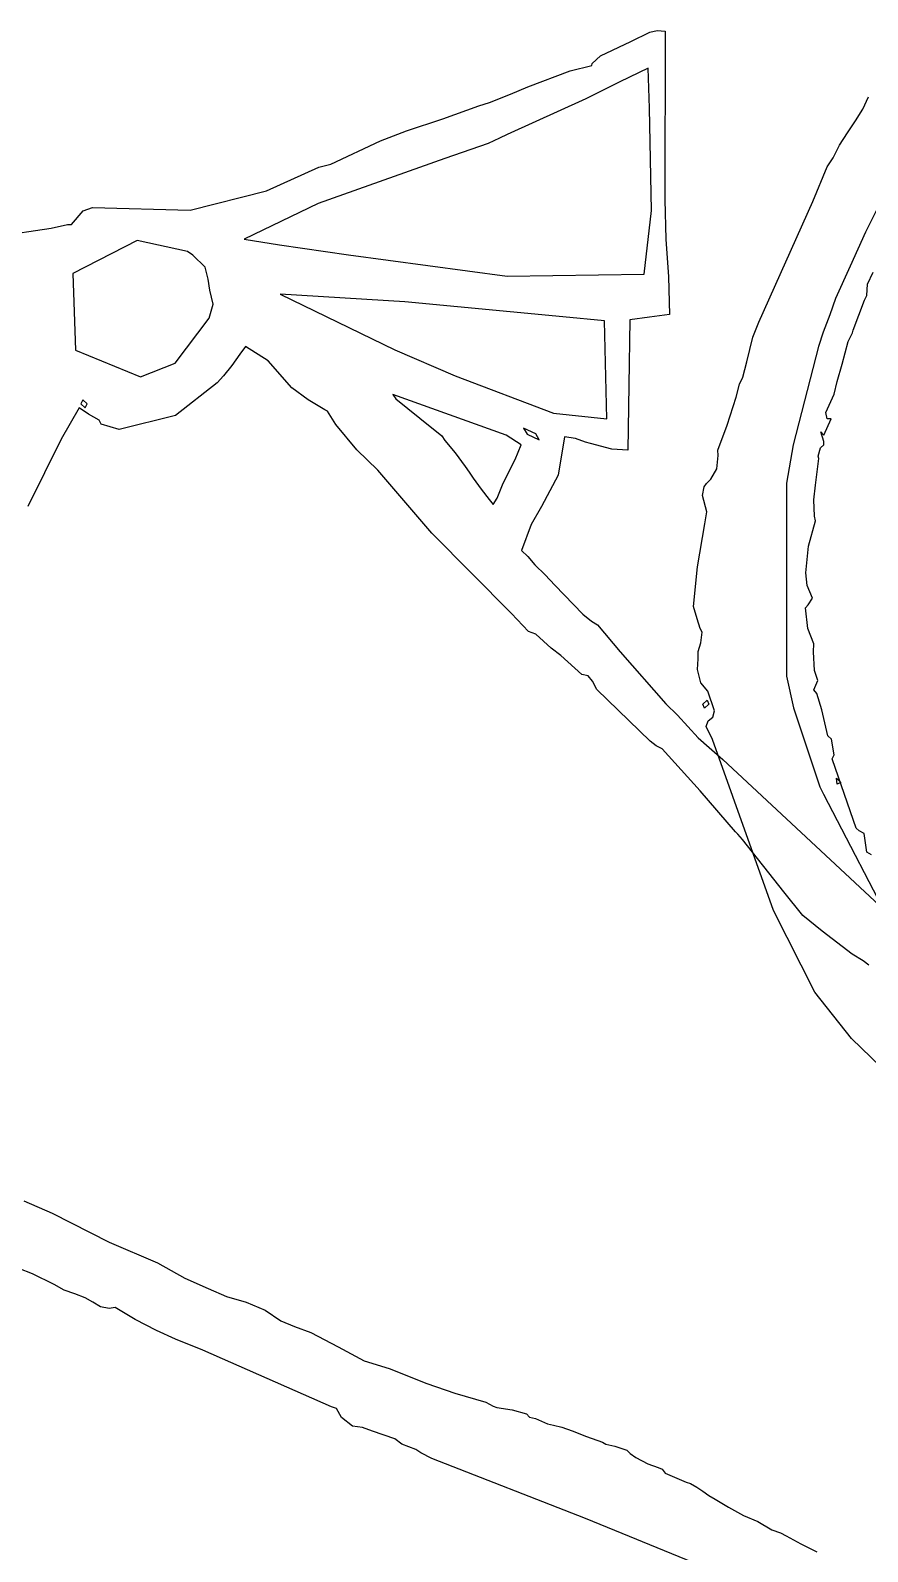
# Model space of a CAD drawing. Extents: x 0 to 208, y 1 to 205.
# Drawn here: x 178.357 to 180.509, y 200.61 to 204.523 of the extents above; entities that cross this region are included whole.
import ezdxf

# ---------------------------------------------------------------- set-up
doc = ezdxf.new("R2010")
doc.units = 0

msp = doc.modelspace()

# ---------------------------------------------------------------- linework, layer by layer
at = {"layer": 'test'}
for p, q in [((179.900196, 204.493904), (179.94932, 204.51809)), ((179.94932, 204.51809), (179.968285, 204.522804)), ((179.968285, 204.522804), (179.988266, 204.520546)), ((179.988266, 204.520546), (179.987984, 204.086768)), ((179.822215, 204.4575), (179.900196, 204.493904)), ((179.744085, 204.418554), (179.800033, 204.432467)), ((179.800033, 204.432467), (179.800597, 204.438112)), ((179.800597, 204.438112), (179.822215, 204.4575)), ((179.944663, 204.426061), (179.872275, 204.390716)), ((179.948501, 204.322497), (179.944663, 204.426061)), ((179.635342, 204.377654), (179.744085, 204.418554)), ((179.872275, 204.390716), (179.784375, 204.346497)), ((179.537098, 204.337578), (179.590802, 204.358632)), ((179.784375, 204.346497), (179.582716, 204.255128)), ((179.590802, 204.358632), (179.635342, 204.377654)), ((180.497207, 204.320688), (180.511516, 204.3518)), ((179.416685, 204.295711), (179.509243, 204.328463)), ((179.509243, 204.328463), (179.537098, 204.337578)), ((179.953665, 204.059627), (179.948501, 204.322497)), ((180.477903, 204.290533), (180.497207, 204.320688)), ((179.256394, 204.239041), (179.323614, 204.264836)), ((179.323614, 204.264836), (179.416685, 204.295711)), ((180.457217, 204.259508), (180.477903, 204.290533)), ((179.1289, 204.178981), (179.256394, 204.239041)), ((179.533744, 204.23176), (179.422422, 204.193804)), ((179.562791, 204.246012), (179.533744, 204.23176)), ((179.582716, 204.255128), (179.562791, 204.246012)), ((180.421007, 204.19506), (180.43653, 204.227264)), ((180.43653, 204.227264), (180.457217, 204.259508)), ((179.422422, 204.193804), (179.096673, 204.077856)), ((180.405485, 204.172115), (180.421007, 204.19506)), ((178.963143, 204.110423), (179.097718, 204.171248)), ((179.097718, 204.171248), (179.1289, 204.178981)), ((180.368142, 204.082896), (180.405485, 204.172115)), ((178.767092, 204.060304), (178.963143, 204.110423)), ((179.096673, 204.077856), (178.906393, 203.985614)), ((179.987984, 204.086768), (179.990524, 203.985868)), ((180.229684, 203.772359), (180.368142, 204.082896)), ((180.55468, 204.104674), (180.503584, 204.003802)), ((178.462283, 204.02329), (178.491806, 204.058385)), ((178.491806, 204.058385), (178.516219, 204.067472)), ((178.516219, 204.067472), (178.767092, 204.060304)), ((179.934333, 203.896147), (179.953665, 204.059627)), ((178.186865, 203.980689), (178.410275, 204.014174)), ((178.410275, 204.014174), (178.451643, 204.02329)), ((178.451643, 204.02329), (178.462283, 204.02329)), ((180.503584, 204.003802), (180.463991, 203.916522)), ((178.630582, 203.982888), (178.465778, 203.897293)), ((178.760576, 203.953966), (178.630582, 203.982888)), ((178.773869, 203.944878), (178.760576, 203.953966)), ((178.906393, 203.985614), (178.997294, 203.97108)), ((178.997294, 203.97108), (179.17423, 203.9452)), ((179.990524, 203.985868), (179.99758, 203.888871)), ((178.805478, 203.913857), (178.773869, 203.944878)), ((178.813493, 203.882832), (178.805478, 203.913857)), ((179.17423, 203.9452), (179.582712, 203.890537)), ((180.463991, 203.916522), (180.426676, 203.833667)), ((178.465778, 203.897293), (178.472664, 203.700313)), ((178.817557, 203.855146), (178.813493, 203.882832)), ((179.582712, 203.890537), (179.934315, 203.896153)), ((179.934315, 203.896153), (179.934333, 203.896147)), ((179.99758, 203.888871), (179.999555, 203.791939)), ((180.508836, 203.869981), (180.523766, 203.901251)), ((178.82656, 203.818782), (178.817557, 203.855146)), ((179.319038, 203.824988), (178.999063, 203.844856)), ((178.999063, 203.844856), (179.293186, 203.701414)), ((180.500962, 203.829417), (180.506861, 203.841186)), ((180.506861, 203.841186), (180.508836, 203.869981)), ((178.816287, 203.782945), (178.82656, 203.818782)), ((179.725497, 203.785911), (179.319038, 203.824988)), ((180.426676, 203.833667), (180.412113, 203.791681)), ((180.471871, 203.752292), (180.500962, 203.829417)), ((178.728713, 203.667155), (178.816287, 203.782945)), ((179.832741, 203.775892), (179.725497, 203.785911)), ((179.838893, 203.523611), (179.832741, 203.775892)), ((179.898026, 203.778477), (179.895176, 203.61075)), ((179.948792, 203.785222), (179.898026, 203.778477)), ((179.999555, 203.791939), (179.948792, 203.785222)), ((180.214246, 203.733466), (180.229684, 203.772359)), ((180.412113, 203.791681), (180.395349, 203.746469)), ((180.198724, 203.670847), (180.214246, 203.733466)), ((180.395349, 203.746469), (180.383213, 203.710274)), ((180.443536, 203.66434), (180.459623, 203.7228)), ((180.459623, 203.7228), (180.47046, 203.745293)), ((180.47046, 203.745293), (180.471871, 203.752292)), ((178.472664, 203.700313), (178.639466, 203.63175)), ((178.895074, 203.690276), (178.884745, 203.675854)), ((178.909411, 203.710173), (178.895074, 203.690276)), ((178.967476, 203.672586), (178.909411, 203.710173)), ((179.293186, 203.701414), (179.448304, 203.634762)), ((180.383213, 203.710274), (180.31802, 203.456912)), ((178.639466, 203.63175), (178.728685, 203.667144)), ((178.728685, 203.667144), (178.728713, 203.667155)), ((178.874388, 203.660699), (178.852826, 203.634001)), ((178.884745, 203.675854), (178.874388, 203.660699)), ((179.028848, 203.603476), (178.967476, 203.672586)), ((180.188056, 203.631288), (180.198724, 203.670847)), ((180.431344, 203.620099), (180.443536, 203.66434)), ((178.836993, 203.616729), (178.729619, 203.532085)), ((178.852826, 203.634001), (178.836993, 203.616729)), ((179.070845, 203.572491), (179.028848, 203.603476)), ((179.448304, 203.634762), (179.701669, 203.538284)), ((179.895176, 203.61075), (179.892325, 203.443028)), ((180.171292, 203.579749), (180.179871, 203.612577)), ((180.179871, 203.612577), (180.188056, 203.631288)), ((180.423188, 203.587325), (180.431344, 203.620099)), ((178.491113, 203.572583), (178.486541, 203.562253)), ((178.486541, 203.562253), (178.497491, 203.551896)), ((178.502063, 203.562253), (178.491113, 203.572583)), ((178.497491, 203.551896), (178.502063, 203.562253)), ((178.502063, 203.562253), (178.502063, 203.562253)), ((179.113562, 203.547401), (179.070845, 203.572491)), ((179.57979, 203.481715), (179.288528, 203.586374)), ((179.288528, 203.586374), (179.296205, 203.57534)), ((179.296205, 203.57534), (179.358251, 203.525344)), ((180.14767, 203.507497), (180.171292, 203.579749)), ((180.401936, 203.5397), (180.423188, 203.587325)), ((178.481927, 203.551764), (178.435292, 203.471619)), ((178.505803, 203.536242), (178.481927, 203.551764)), ((178.533009, 203.52072), (178.505803, 203.536242)), ((178.729619, 203.532085), (178.58485, 203.496025)), ((179.120251, 203.543337), (179.113562, 203.547401)), ((179.141474, 203.508957), (179.120251, 203.543337)), ((179.358251, 203.525344), (179.414676, 203.479822)), ((179.701669, 203.538284), (179.838908, 203.523609)), ((179.838908, 203.523609), (179.838893, 203.523611)), ((180.396433, 203.481949), (180.415511, 203.524177)), ((180.405577, 203.524177), (180.401936, 203.5397)), ((180.415511, 203.524177), (180.405577, 203.524177)), ((178.538315, 203.510362), (178.533009, 203.52072)), ((178.58485, 203.496025), (178.538315, 203.510362)), ((179.196042, 203.444009), (179.141474, 203.508957)), ((179.618229, 203.456541), (179.57979, 203.481715)), ((179.655728, 203.485023), (179.624701, 203.499868)), ((179.624701, 203.499868), (179.633816, 203.484346)), ((179.633816, 203.484346), (179.664841, 203.469501)), ((179.664841, 203.469501), (179.655725, 203.485023)), ((179.655725, 203.485023), (179.655728, 203.485023)), ((180.124246, 203.442862), (180.14767, 203.507497)), ((180.396828, 203.46558), (180.389067, 203.489964)), ((180.389067, 203.489964), (180.396433, 203.481949)), ((178.435292, 203.471619), (178.349488, 203.298405)), ((179.249526, 203.391459), (179.196042, 203.444009)), ((179.414676, 203.479822), (179.422437, 203.468081)), ((179.422437, 203.468081), (179.448288, 203.436309)), ((179.602537, 203.41891), (179.618229, 203.456541)), ((179.729971, 203.477177), (179.713828, 203.378876)), ((179.758256, 203.472887), (179.729971, 203.477177)), ((179.78374, 203.463799), (179.758256, 203.472887)), ((179.797061, 203.460356), (179.78374, 203.463799)), ((179.851349, 203.446161), (179.797061, 203.460356)), ((179.892325, 203.443028), (179.851349, 203.446161)), ((180.125092, 203.429795), (180.124246, 203.442862)), ((180.31802, 203.456912), (180.300635, 203.358671)), ((180.382209, 203.427451), (180.38822, 203.449013)), ((180.38822, 203.449013), (180.396546, 203.45669)), ((180.396546, 203.45669), (180.396828, 203.46558)), ((179.448288, 203.436309), (179.47414, 203.401211)), ((179.571854, 203.358376), (179.602537, 203.41891)), ((180.121198, 203.395079), (180.125092, 203.429795)), ((180.380629, 203.394234), (180.383902, 203.421609)), ((180.383902, 203.421609), (180.382209, 203.427451)), ((179.270015, 203.36764), (179.249526, 203.391459)), ((179.388941, 203.229902), (179.270015, 203.36764)), ((179.47414, 203.401211), (179.484469, 203.386451)), ((179.484469, 203.386451), (179.494799, 203.371014)), ((179.494799, 203.371014), (179.515485, 203.342673)), ((179.713828, 203.378876), (179.670326, 203.298273)), ((180.094725, 203.357403), (180.105675, 203.368494)), ((180.105675, 203.368494), (180.121198, 203.395079)), ((180.375154, 203.353314), (180.380629, 203.394234)), ((179.515485, 203.342673), (179.536172, 203.316737)), ((179.556868, 203.319596), (179.571854, 203.358376)), ((180.085045, 203.326471), (180.088883, 203.349162)), ((180.095769, 203.284434), (180.085045, 203.326471)), ((180.088883, 203.349162), (180.094725, 203.357403)), ((180.300635, 203.358671), (180.300918, 202.862288)), ((180.370666, 203.315511), (180.375154, 203.353314)), ((179.536172, 203.316737), (179.546502, 203.303698)), ((179.546502, 203.303698), (179.556859, 203.319587)), ((179.556859, 203.319587), (179.556868, 203.319596)), ((179.670326, 203.298273), (179.643995, 203.251738)), ((180.37236, 203.273093), (180.370666, 203.315511)), ((179.643995, 203.251738), (179.618906, 203.184902)), ((180.072119, 203.143219), (180.090266, 203.253932)), ((180.090266, 203.253932), (180.095769, 203.284434)), ((180.356922, 203.196495), (180.375182, 203.261127)), ((180.375182, 203.261127), (180.37236, 203.273093)), ((179.593682, 203.023284), (179.388941, 203.229902)), ((179.618906, 203.184902), (179.635698, 203.170057)), ((179.635698, 203.170057), (179.653929, 203.148326)), ((180.350233, 203.127986), (180.356922, 203.196495)), ((179.653929, 203.148326), (179.680317, 203.122475)), ((180.06179, 203.041207), (180.072119, 203.143219)), ((179.680317, 203.122475), (179.705322, 203.096341)), ((179.705322, 203.096341), (179.776577, 203.021651)), ((180.354071, 203.095025), (180.350233, 203.127986)), ((180.36711, 203.062188), (180.354071, 203.095025)), ((180.356555, 203.045848), (180.36711, 203.062188)), ((179.637359, 202.976748), (179.593682, 203.023284)), ((179.776577, 203.021651), (179.798901, 203.00356)), ((180.071216, 203.009798), (180.06179, 203.041207)), ((180.349415, 203.037607), (180.356555, 203.045848)), ((180.355483, 202.984143), (180.349415, 203.037607)), ((179.656296, 202.969975), (179.637359, 202.976748)), ((179.798901, 203.00356), (179.814734, 202.994134)), ((179.814734, 202.994134), (179.872657, 202.924329)), ((180.078441, 202.984963), (180.071216, 203.009798)), ((180.084114, 202.975565), (180.078441, 202.984963)), ((180.080134, 202.947738), (180.084114, 202.975565)), ((180.370553, 202.945075), (180.355483, 202.984143)), ((179.695539, 202.934361), (179.656296, 202.969975)), ((179.720177, 202.915199), (179.695539, 202.934361)), ((180.073728, 202.925103), (180.080134, 202.947738)), ((180.369989, 202.924783), (180.370553, 202.945075)), ((179.774078, 202.866541), (179.720177, 202.915199)), ((179.872657, 202.924329), (179.990567, 202.791047)), ((180.071752, 202.879101), (180.073728, 202.906533)), ((180.073728, 202.906533), (180.073728, 202.925103)), ((180.372247, 202.876308), (180.369989, 202.924783)), ((179.790842, 202.863098), (179.774078, 202.866541)), ((179.802159, 202.848704), (179.790842, 202.863098)), ((180.080021, 202.844408), (180.071752, 202.879101)), ((180.300918, 202.862288), (180.318274, 202.780678)), ((180.381447, 202.851247), (180.372247, 202.876308)), ((179.812573, 202.827876), (179.802159, 202.848704)), ((179.94988, 202.694585), (179.812573, 202.827876)), ((180.09845, 202.823721), (180.080021, 202.844408)), ((180.115468, 202.772907), (180.09845, 202.823721)), ((180.370948, 202.827061), (180.381447, 202.851247)), ((180.378597, 202.817098), (180.370948, 202.827061)), ((180.391325, 202.774965), (180.378597, 202.817098)), ((179.990567, 202.791047), (180.020237, 202.761374)), ((180.089988, 202.779518), (180.085416, 202.789847)), ((180.085416, 202.789847), (180.085444, 202.789847)), ((180.085444, 202.789847), (180.096394, 202.800176)), ((180.100938, 202.789847), (180.089988, 202.779518)), ((180.096394, 202.800176), (180.100938, 202.789847)), ((180.318274, 202.780678), (180.386174, 202.577343)), ((180.020237, 202.761374), (180.073574, 202.703169)), ((180.094245, 202.732803), (180.099636, 202.747253)), ((180.099636, 202.747253), (180.111066, 202.756876)), ((180.111066, 202.756876), (180.115468, 202.772907)), ((180.406988, 202.708821), (180.391325, 202.774965)), ((180.073574, 202.703169), (180.136885, 202.647343)), ((180.110163, 202.699193), (180.094245, 202.732803)), ((180.266901, 202.259279), (180.110163, 202.699193)), ((180.415963, 202.700298), (180.406988, 202.708821)), ((180.423047, 202.659822), (180.415963, 202.700298)), ((179.965403, 202.683099), (179.94988, 202.694585)), ((179.980897, 202.67466), (179.965403, 202.683099)), ((180.078275, 202.56693), (179.980897, 202.67466)), ((180.136885, 202.647343), (180.577916, 202.237035)), ((180.417882, 202.649238), (180.423047, 202.659822)), ((180.426715, 202.624177), (180.417882, 202.649238)), ((180.47948, 202.470902), (180.426715, 202.624177)), ((180.431127, 202.58387), (180.429152, 202.599843)), ((180.429152, 202.599843), (180.440215, 202.588809)), ((180.440215, 202.588809), (180.431043, 202.58387)), ((180.431043, 202.58387), (180.431127, 202.58387)), ((180.169621, 202.461613), (180.078275, 202.56693)), ((180.386174, 202.577343), (180.3956, 202.558405)), ((180.3956, 202.558405), (180.582013, 202.200435)), ((180.487805, 202.463762), (180.47948, 202.470902)), ((180.175661, 202.455602), (180.169621, 202.461613)), ((180.18774, 202.442309), (180.175661, 202.455602)), ((180.293633, 202.306905), (180.18774, 202.442309)), ((180.500025, 202.457045), (180.487805, 202.463762)), ((180.50361, 202.433169), (180.500025, 202.457045)), ((180.507589, 202.409293), (180.50361, 202.433169)), ((180.519499, 202.402153), (180.507589, 202.409293)), ((180.342751, 202.246679), (180.293633, 202.306905)), ((180.373268, 202.049018), (180.266901, 202.259279)), ((180.391979, 202.206378), (180.342751, 202.246679)), ((180.469539, 202.147072), (180.391979, 202.206378)), ((180.497979, 202.129884), (180.469539, 202.147072)), ((180.51257, 202.119019), (180.497979, 202.129884)), ((180.467612, 201.930092), (180.373268, 202.049018)), ((180.623088, 201.779239), (180.467612, 201.930092)), ((178.339844, 201.512832), (178.412618, 201.481206)), ((178.412618, 201.481206), (178.559004, 201.40657)), ((178.559004, 201.40657), (178.683264, 201.353439)), ((178.361831, 201.324505), (178.326325, 201.338757)), ((178.683264, 201.353439), (178.753526, 201.313504)), ((178.417601, 201.297412), (178.361831, 201.324505)), ((178.443509, 201.282708), (178.417601, 201.297412)), ((178.753526, 201.313504), (178.81378, 201.287004)), ((178.470349, 201.273536), (178.443509, 201.282708)), ((178.497696, 201.263037), (178.470349, 201.273536)), ((178.517169, 201.252115), (178.497696, 201.263037)), ((178.537122, 201.239951), (178.517169, 201.252115)), ((178.81378, 201.287004), (178.861106, 201.26643)), ((178.861106, 201.26643), (178.911415, 201.251923)), ((178.911415, 201.251923), (178.960477, 201.231124)), ((178.559136, 201.235464), (178.537122, 201.239951)), ((178.574517, 201.238286), (178.559136, 201.235464)), ((178.626223, 201.207685), (178.574517, 201.238286)), ((178.960477, 201.231124), (179.000304, 201.204256)), ((178.680517, 201.179451), (178.626223, 201.207685)), ((178.729634, 201.157128), (178.680517, 201.179451)), ((179.000304, 201.204256), (179.035316, 201.189073)), ((179.035316, 201.189073), (179.077864, 201.17355)), ((179.077864, 201.17355), (179.147756, 201.137025)), ((178.799439, 201.12833), (178.729634, 201.157128)), ((179.147756, 201.137025), (179.214451, 201.10083)), ((179.130762, 200.982737), (178.799439, 201.12833)), ((179.214451, 201.10083), (179.278998, 201.081554)), ((179.278998, 201.081554), (179.375967, 201.043141)), ((179.375967, 201.043141), (179.447772, 201.018052)), ((179.447772, 201.018052), (179.527915, 200.99443)), ((179.143829, 200.978362), (179.130762, 200.982737)), ((179.156755, 200.955192), (179.143829, 200.978362)), ((179.527915, 200.99443), (179.546598, 200.98427)), ((179.546598, 200.98427), (179.556081, 200.981363)), ((179.556081, 200.981363), (179.594861, 200.975126)), ((179.184638, 200.932671), (179.156755, 200.955192)), ((179.594861, 200.975126), (179.631925, 200.964712)), ((179.631925, 200.964712), (179.639686, 200.956358)), ((179.639686, 200.956358), (179.655208, 200.952294)), ((179.655208, 200.952294), (179.670731, 200.94569)), ((179.670731, 200.94569), (179.686253, 200.939086)), ((179.686253, 200.939086), (179.701775, 200.935615)), ((179.21049, 200.92934), (179.184638, 200.932671)), ((179.236341, 200.920112), (179.21049, 200.92934)), ((179.293218, 200.9003), (179.236341, 200.920112)), ((179.311308, 200.88633), (179.293218, 200.9003)), ((179.701775, 200.935615), (179.72297, 200.930281)), ((179.72297, 200.930281), (179.749329, 200.920911)), ((179.749329, 200.920911), (179.786586, 200.906546)), ((179.786586, 200.906546), (179.827282, 200.892068)), ((179.347506, 200.872642), (179.311308, 200.88633)), ((179.360432, 200.864712), (179.347506, 200.872642)), ((179.388871, 200.84981), (179.360432, 200.864712)), ((179.827282, 200.892068), (179.836059, 200.886621)), ((179.836059, 200.886621), (179.859483, 200.881851)), ((179.859483, 200.881851), (179.890505, 200.871155)), ((179.890505, 200.871155), (179.898266, 200.862999)), ((179.898266, 200.862999), (179.913055, 200.852641)), ((179.784064, 200.6957), (179.388871, 200.84981)), ((179.913055, 200.852641), (179.944, 200.83647)), ((179.944, 200.83647), (179.970586, 200.826734)), ((179.970586, 200.826734), (179.981, 200.822218)), ((179.981, 200.822218), (179.988761, 200.812397)), ((179.988761, 200.812397), (180.043052, 200.788775)), ((180.043052, 200.788775), (180.053466, 200.785444)), ((180.053466, 200.785444), (180.07006, 200.775764)), ((180.07006, 200.775764), (180.085583, 200.765407)), ((180.085583, 200.765407), (180.101105, 200.755077)), ((180.101105, 200.755077), (180.117079, 200.74503)), ((180.117079, 200.74503), (180.151603, 200.7244)), ((180.151603, 200.7244), (180.190214, 200.703036)), ((180.062643, 200.58151), (179.784064, 200.6957)), ((180.190214, 200.703036), (180.226564, 200.687429)), ((180.226564, 200.687429), (180.263256, 200.666488)), ((180.263256, 200.666488), (180.285241, 200.658727)), ((180.285241, 200.658727), (180.299888, 200.650712)), ((180.299888, 200.650712), (180.33709, 200.630194)), ((180.33709, 200.630194), (180.378456, 200.609789))]:
    msp.add_line(p, q, dxfattribs=at)

doc.saveas('drawing.dxf')
